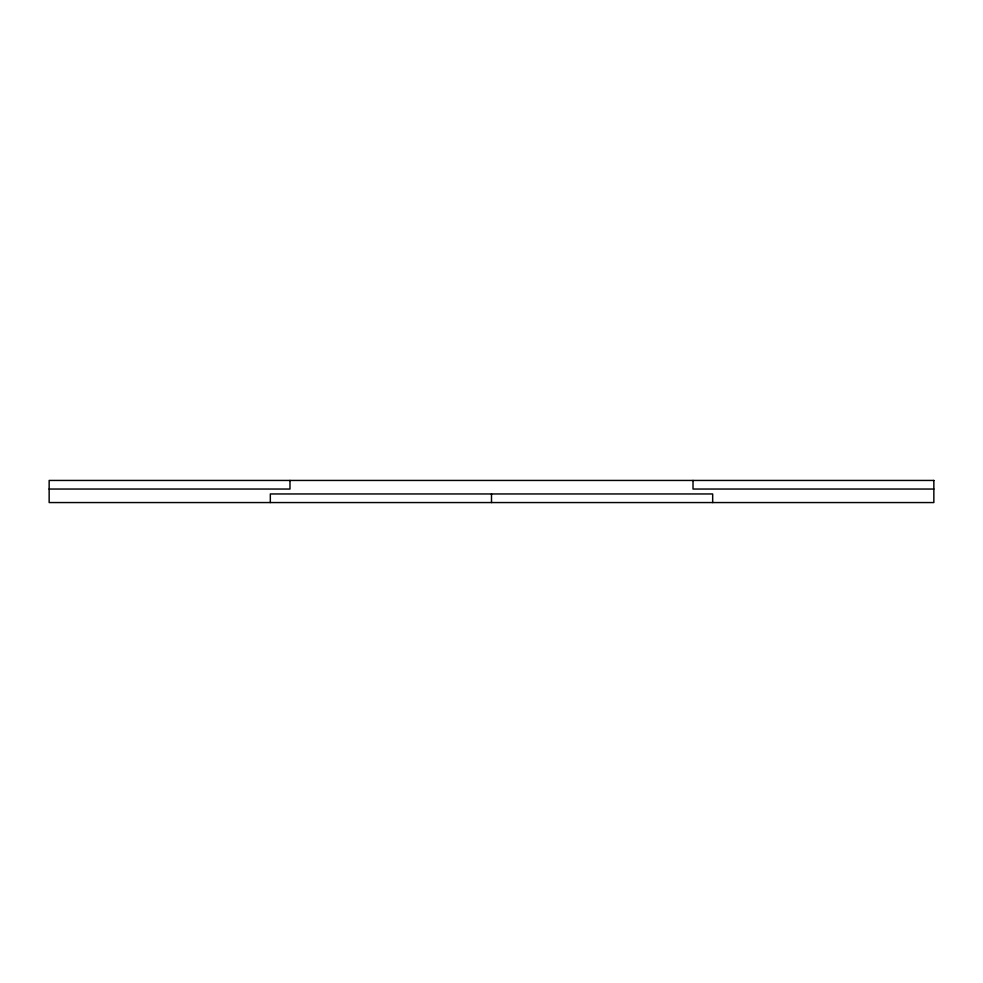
<?xml version="1.0" encoding="UTF-8"?>
<svg xmlns="http://www.w3.org/2000/svg" width="983" height="983" viewBox="0 0 983 983"><rect width="100%" height="100%" fill="white"/><g stroke="black" fill="none" stroke-linecap="round" stroke-linejoin="round"><path stroke-width="1.47" d="M49.15 489.043L289.985 489.043L289.985 480.441M933.85 489.043L693.015 489.043L693.015 480.441M712.675 502.559L712.675 493.957L270.325 493.957L270.325 502.559M491.5 493.957L491.5 502.559M933.85 480.441L49.15 480.441L49.15 502.559L933.85 502.559L933.85 480.441"/></g></svg>
